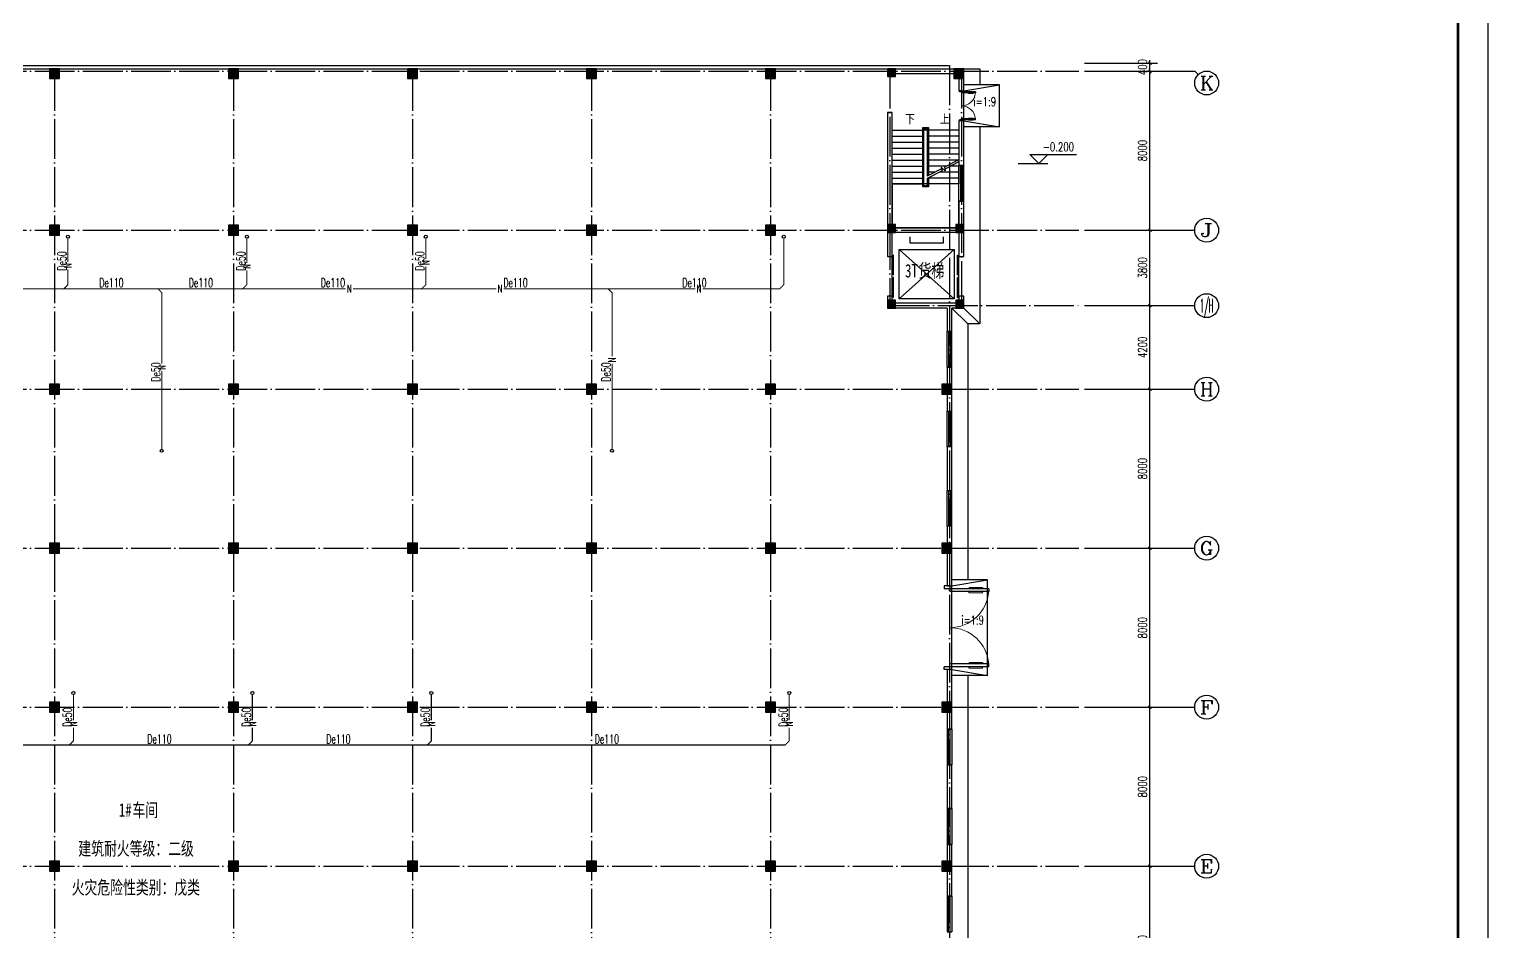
# Model space of a CAD drawing. Header units: millimetres. Extents: x 4091681 to 6599121, y 18729870 to 20421654.
# Drawn here: x 5416167 to 5489522, y 19160667 to 19206076 of the extents above; entities that cross this region are included whole.
import ezdxf
from ezdxf.enums import TextEntityAlignment as Align

# ---------------------------------------------------------------- set-up
doc = ezdxf.new("R2010")
doc.units = ezdxf.units.MM
doc.header["$LTSCALE"] = 1000
doc.header["$MEASUREMENT"] = 0
doc.linetypes.add('DASH', pattern=[0.35, 0.25, -0.1])
doc.linetypes.add('DOTE', pattern=[2.42, 2, -0.2, 0.02, -0.2])
for name, color, linetype in [('AXIS_TEXT', 7, 'Continuous'), ('AXIS_外部', 171, 'Continuous'), ('COLUMN', 2, 'Continuous'), ('DIM_SYMB', 165, 'Continuous'), ('DOTE', 8, 'DOTE'), ('EVTR', 3, 'Continuous'), ('GROUND', 150, 'Continuous'), ('PIPE-凝结', 150, 'Continuous'), ('PUB_HATCH', 8, 'Continuous'), ('PUB_TEXT', 7, 'Continuous'), ('STAIR', 2, 'Continuous'), ('TEXT_凝结', 7, 'Continuous'), ('TK', 4, 'Continuous'), ('VPIPE-凝结', 150, 'Continuous'), ('WALL', 9, 'Continuous'), ('WINDOW', 140, 'Continuous'), ('标高', 83, 'Continuous')]:
    doc.layers.add(name, color=color, linetype=linetype)
doc.styles.add('_TCH_AXIS', font='COMPLEX', dxfattribs={"bigfont": 'GBCBIG'})
doc.styles.add('_TCH_DIM', font='SIMPLEX', dxfattribs={"bigfont": 'GBCBIG'})
doc.styles.add('_TCH_DIM_T3', font='SIMPLEX', dxfattribs={"width": 0.705882, "bigfont": 'GBCBIG'})
doc.styles.add('_TWT_PIPEDN', font='SIMPLEX', dxfattribs={"width": 0.8, "height": 3, "bigfont": 'HZTXT'})
doc.styles.add('_TWT_PIPETEXT', font='COMPLEX', dxfattribs={"width": 0.8, "height": 2.5, "bigfont": 'HZTXT'})
doc.styles.add('COMPLEX', font='COMPLEX')
doc.styles.add('HT', font='simhei.ttf', dxfattribs={"width": 0.7})
doc.dimstyles.new('_TCH_ARCH&&150', dxfattribs={"dimtxt": 446.25, "dimasz": 150, "dimexe": 375, "dimexo": 450, "dimgap": 150, "dimtad": 1, "dimdec": 0, "dimzin": 0, "dimdsep": 46, "dimtxsty": '_TCH_DIM_T3', "dimblk": 'ARCHTICK', "dimcen": 0.09, "dimclrt": 7, "dimazin": 2, "dimtfac": 1, "dimtdec": 0, "dimtix": 1, "dimtmove": 2, "dimatfit": 3, "dimfxl": 0, "dimtolj": 1, "dimtzin": 0, "dimarcsym": 0})

# ---------------------------------------------------------------- blocks, each defined once
blk = doc.blocks.new('GeYuanFrame_78776323', base_point=(11.55, 13.52))
at = {"layer": 'TK'}
blk.add_lwpolyline([(11.55, 854.52), (1200.55, 854.52), (1200.55, 13.52), (11.55, 13.52)], close=True, dxfattribs=at)
at = {"layer": 'TK', "const_width": 1}
blk.add_lwpolyline([(1190.55, 844.52), (1190.55, 23.52), (36.55, 23.52), (36.55, 844.52)], close=True, dxfattribs=at)
blk = doc.blocks.new('_ArchTick')
at = {"color": 0, "linetype": 'ByBlock', "const_width": 0.4}
blk.add_lwpolyline([(-0.5, -0.5), (0.5, 0.5)], dxfattribs=at)
blk = doc.blocks.new('*D33')
at = {"layer": 'AXIS_外部', "color": 0, "lineweight": -2}
for p, q in [((5469232, 19163967), (5472907, 19163967)), ((5472532, 19155967), (5472532, 19163967)), ((5469232, 19155967), (5472907, 19155967))]:
    blk.add_line(p, q, dxfattribs=at)
at = {"layer": 'Defpoints', "color": 0}
for p in [(5468782, 19163967), (5472532, 19163967), (5468782, 19155967)]:
    blk.add_point(p, dxfattribs=at)
at = {"layer": 'AXIS_外部', "color": 0, "lineweight": -2, "xscale": 150, "yscale": 150, "zscale": 150}
for p, rotation in [((5472532, 19163967), 90), ((5472532, 19155967), 270)]:
    blk.add_blockref('_ArchTick', p, dxfattribs=dict(at, rotation=rotation))
at = {"layer": 'AXIS_外部', "color": 7, "insert": (5472158, 19159967), "char_height": 446.2, "attachment_point": 5, "rotation": 90, "style": '_TCH_DIM_T3'}
blk.add_mtext('\\A1;8000', dxfattribs=at)
blk = doc.blocks.new('*D34')
at = {"layer": 'AXIS_外部', "color": 0, "lineweight": -2}
for p, q in [((5469232, 19171967), (5472907, 19171967)), ((5472532, 19163967), (5472532, 19171967)), ((5469232, 19163967), (5472907, 19163967))]:
    blk.add_line(p, q, dxfattribs=at)
at = {"layer": 'Defpoints', "color": 0}
for p in [(5468782, 19171967), (5472532, 19171967), (5468782, 19163967)]:
    blk.add_point(p, dxfattribs=at)
at = {"layer": 'AXIS_外部', "color": 0, "lineweight": -2, "xscale": 150, "yscale": 150, "zscale": 150}
for p, rotation in [((5472532, 19171967), 90), ((5472532, 19163967), 270)]:
    blk.add_blockref('_ArchTick', p, dxfattribs=dict(at, rotation=rotation))
at = {"layer": 'AXIS_外部', "color": 7, "insert": (5472158, 19167967), "char_height": 446.2, "attachment_point": 5, "rotation": 90, "style": '_TCH_DIM_T3'}
blk.add_mtext('\\A1;8000', dxfattribs=at)
blk = doc.blocks.new('*D35')
at = {"layer": 'AXIS_外部', "color": 0, "lineweight": -2}
for p, q in [((5469232, 19179967), (5472907, 19179967)), ((5472532, 19171967), (5472532, 19179967)), ((5469232, 19171967), (5472907, 19171967))]:
    blk.add_line(p, q, dxfattribs=at)
at = {"layer": 'Defpoints', "color": 0}
for p in [(5468782, 19179967), (5472532, 19179967), (5468782, 19171967)]:
    blk.add_point(p, dxfattribs=at)
at = {"layer": 'AXIS_外部', "color": 0, "lineweight": -2, "xscale": 150, "yscale": 150, "zscale": 150}
for p, rotation in [((5472532, 19179967), 90), ((5472532, 19171967), 270)]:
    blk.add_blockref('_ArchTick', p, dxfattribs=dict(at, rotation=rotation))
at = {"layer": 'AXIS_外部', "color": 7, "insert": (5472158, 19175967), "char_height": 446.2, "attachment_point": 5, "rotation": 90, "style": '_TCH_DIM_T3'}
blk.add_mtext('\\A1;8000', dxfattribs=at)
blk = doc.blocks.new('*D36')
at = {"layer": 'AXIS_外部', "color": 0, "lineweight": -2}
for p, q in [((5469232, 19187967), (5472907, 19187967)), ((5472532, 19179967), (5472532, 19187967)), ((5469232, 19179967), (5472907, 19179967))]:
    blk.add_line(p, q, dxfattribs=at)
at = {"layer": 'Defpoints', "color": 0}
for p in [(5468782, 19187967), (5472532, 19187967), (5468782, 19179967)]:
    blk.add_point(p, dxfattribs=at)
at = {"layer": 'AXIS_外部', "color": 0, "lineweight": -2, "xscale": 150, "yscale": 150, "zscale": 150}
for p, rotation in [((5472532, 19187967), 90), ((5472532, 19179967), 270)]:
    blk.add_blockref('_ArchTick', p, dxfattribs=dict(at, rotation=rotation))
at = {"layer": 'AXIS_外部', "color": 7, "insert": (5472158, 19183967), "char_height": 446.2, "attachment_point": 5, "rotation": 90, "style": '_TCH_DIM_T3'}
blk.add_mtext('\\A1;8000', dxfattribs=at)
blk = doc.blocks.new('*D37')
at = {"layer": 'AXIS_外部', "color": 0, "lineweight": -2}
for p, q in [((5469232, 19192167), (5472907, 19192167)), ((5472532, 19187967), (5472532, 19192167)), ((5469232, 19187967), (5472907, 19187967))]:
    blk.add_line(p, q, dxfattribs=at)
at = {"layer": 'Defpoints', "color": 0}
for p in [(5468782, 19192167), (5472532, 19192167), (5468782, 19187967)]:
    blk.add_point(p, dxfattribs=at)
at = {"layer": 'AXIS_外部', "color": 0, "lineweight": -2, "xscale": 150, "yscale": 150, "zscale": 150}
for p, rotation in [((5472532, 19192167), 90), ((5472532, 19187967), 270)]:
    blk.add_blockref('_ArchTick', p, dxfattribs=dict(at, rotation=rotation))
at = {"layer": 'AXIS_外部', "color": 7, "insert": (5472158, 19190067), "char_height": 446.2, "attachment_point": 5, "rotation": 90, "style": '_TCH_DIM_T3'}
blk.add_mtext('\\A1;4200', dxfattribs=at)
blk = doc.blocks.new('*D38')
at = {"layer": 'AXIS_外部', "color": 0, "lineweight": -2}
for p, q in [((5469232, 19195967), (5472907, 19195967)), ((5472532, 19192167), (5472532, 19195967)), ((5469232, 19192167), (5472907, 19192167))]:
    blk.add_line(p, q, dxfattribs=at)
at = {"layer": 'Defpoints', "color": 0}
for p in [(5468782, 19195967), (5472532, 19195967), (5468782, 19192167)]:
    blk.add_point(p, dxfattribs=at)
at = {"layer": 'AXIS_外部', "color": 0, "lineweight": -2, "xscale": 150, "yscale": 150, "zscale": 150}
for p, rotation in [((5472532, 19195967), 90), ((5472532, 19192167), 270)]:
    blk.add_blockref('_ArchTick', p, dxfattribs=dict(at, rotation=rotation))
at = {"layer": 'AXIS_外部', "color": 7, "insert": (5472158, 19194067), "char_height": 446.2, "attachment_point": 5, "rotation": 90, "style": '_TCH_DIM_T3'}
blk.add_mtext('\\A1;3800', dxfattribs=at)
blk = doc.blocks.new('*D39')
at = {"layer": 'AXIS_外部', "color": 0, "lineweight": -2}
for p, q in [((5469232, 19203967), (5472907, 19203967)), ((5472532, 19195967), (5472532, 19203967)), ((5469232, 19195967), (5472907, 19195967))]:
    blk.add_line(p, q, dxfattribs=at)
at = {"layer": 'Defpoints', "color": 0}
for p in [(5468782, 19203967), (5472532, 19203967), (5468782, 19195967)]:
    blk.add_point(p, dxfattribs=at)
at = {"layer": 'AXIS_外部', "color": 0, "lineweight": -2, "xscale": 150, "yscale": 150, "zscale": 150}
for p, rotation in [((5472532, 19203967), 90), ((5472532, 19195967), 270)]:
    blk.add_blockref('_ArchTick', p, dxfattribs=dict(at, rotation=rotation))
at = {"layer": 'AXIS_外部', "color": 7, "insert": (5472158, 19199967), "char_height": 446.2, "attachment_point": 5, "rotation": 90, "style": '_TCH_DIM_T3'}
blk.add_mtext('\\A1;8000', dxfattribs=at)
blk = doc.blocks.new('*D40')
at = {"layer": 'AXIS_外部', "color": 0, "lineweight": -2}
for p, q in [((5469232, 19204367), (5472907, 19204367)), ((5472532, 19204367), (5472532, 19204517)), ((5472532, 19203967), (5472532, 19204367)), ((5469232, 19203967), (5472907, 19203967)), ((5472532, 19203967), (5472532, 19203817))]:
    blk.add_line(p, q, dxfattribs=at)
at = {"layer": 'Defpoints', "color": 0}
for p in [(5468782, 19204367), (5472532, 19204367), (5468782, 19203967)]:
    blk.add_point(p, dxfattribs=at)
at = {"layer": 'AXIS_外部', "color": 0, "lineweight": -2, "xscale": 150, "yscale": 150, "zscale": 150}
for p, rotation in [((5472532, 19204367), 270), ((5472532, 19203967), 90)]:
    blk.add_blockref('_ArchTick', p, dxfattribs=dict(at, rotation=rotation))
at = {"layer": 'AXIS_外部', "color": 7, "insert": (5472158, 19204167), "char_height": 446.2, "attachment_point": 5, "rotation": 90, "style": '_TCH_DIM_T3'}
blk.add_mtext('\\A1;400', dxfattribs=at)
blk = doc.blocks.new('_FZH')
blk.add_lwpolyline([(-0.5, -0.5), (0.5, -0.5), (0.5, 0.5), (-0.5, 0.5)], close=True)
at = {"layer": 'PUB_HATCH'}
blk.add_solid([(-0.5, -0.5), (0.5, -0.5), (-0.5, 0.5), (0.5, 0.5)], dxfattribs=at)
blk = doc.blocks.new('$WINLIB2D$00000001')
for p, q in [((-0.5, 0.5), (0.5, 0.5)), ((-0.5, 0.5), (-0.5, -0.5)), ((0.5, -0.5), (0.5, 0.5)), ((0.5, 0.167), (-0.5, 0.167)), ((0.5, -0.167), (-0.5, -0.167)), ((-0.5, -0.5), (0.5, -0.5))]:
    blk.add_line(p, q)
blk = doc.blocks.new('$DorLib2D$00000011')
at = {"lineweight": 13}
for p, q in [((-0.483, 0.396), (-0.483, 0.235)), ((-0.417, 0.396), (-0.417, 0.235)), ((0.417, 0.396), (0.417, 0.235)), ((0.483, 0.396), (0.483, 0.235))]:
    blk.add_line(p, q, dxfattribs=at)
for p, q in [((-0.483, 0.396), (-0.467, 0.396)), ((-0.467, 0.471), (-0.467, -0.062)), ((-0.467, 0.471), (-0.433, 0.471)), ((-0.433, 0.471), (-0.433, 0.004)), ((-0.417, 0.396), (-0.433, 0.396)), ((0.417, 0.396), (0.433, 0.396)), ((0.433, 0.471), (0.433, 0.004)), ((0.467, 0.471), (0.433, 0.471)), ((0.467, 0.471), (0.467, -0.062)), ((0.483, 0.396), (0.467, 0.396)), ((-0.483, 0.235), (-0.467, 0.235)), ((-0.417, 0.235), (-0.433, 0.235)), ((0.417, 0.235), (0.433, 0.235)), ((0.483, 0.235), (0.467, 0.235)), ((-0.5, 0.004), (-0.433, 0.004)), ((-0.5, 0.004), (-0.5, -0.062)), ((0.5, 0.004), (0.433, 0.004)), ((0.5, 0.004), (0.5, -0.062)), ((-0.5, -0.062), (-0.467, -0.062)), ((0.5, -0.062), (0.467, -0.062))]:
    blk.add_line(p, q)
for centre, start, end in [((-0.467, 0.004), 0, 85.904), ((0.467, 0.004), 94.096, 180)]:
    blk.add_arc(centre, 0.467, start, end, dxfattribs=at)
blk = doc.blocks.new('$DORLIB2D$00000127')
at = {"color": 0}
for points in [[(-0.533, 0.795), (-0.533, 0.69)], [(-0.033, 0.795), (-0.533, 0.795)], [(-0.033, 0.795), (-0.033, 0.69)], [(0.533, 0.795), (0.033, 0.795)], [(0.033, 0.795), (0.033, 0.69)], [(0.533, 0.795), (0.533, 0.69)], [(-0.033, 0.69), (-0.533, 0.69)], [(0.5, 0.5), (-0.5, 0.5)], [(0.533, 0.69), (0.033, 0.69)]]:
    blk.add_lwpolyline(points, dxfattribs=at)
blk = doc.blocks.new('_AXISO')
blk.add_circle((0, 0), 0.5)
at = {"layer": 'AXIS_TEXT', "style": 'COMPLEX', "width": 1.041667}
blk.add_attdef('A', text='', height=0.56, dxfattribs=at).set_placement((-0.25, -0.28), (0.25, -0.28), align=Align.FIT)

msp = doc.modelspace()

# ---------------------------------------------------------------- hatches: boundary and pattern name
at = {"layer": 'PIPE-凝结', "linetype": 'Continuous'}
for points in [[(5418114.1, 19193220.1), (5418140.4, 19193220.1), (5418140.4, 19193209.3)], [(5418114.1, 19193220.1), (5418132.7, 19193201.6), (5418140.4, 19193209.3)], [(5422837.2, 19192820.1), (5422855.8, 19192838.7), (5422863.5, 19192831)], [(5422837.2, 19192820.1), (5422863.5, 19192820.1), (5422863.5, 19192831)], [(5427114.1, 19193220.1), (5427140.4, 19193220.1), (5427140.4, 19193209.3)], [(5427114.1, 19193220.1), (5427132.7, 19193201.6), (5427140.4, 19193209.3)], [(5436114.1, 19193220.1), (5436140.4, 19193220.1), (5436140.4, 19193209.3)], [(5436114.1, 19193220.1), (5436132.7, 19193201.6), (5436140.4, 19193209.3)], [(5445479.3, 19192820.1), (5445497.8, 19192838.7), (5445505.5, 19192831)], [(5445479.3, 19192820.1), (5445505.5, 19192820.1), (5445505.5, 19192831)], [(5453914.1, 19193020.1), (5453932.7, 19193001.6), (5453925, 19192993.9)], [(5453914.1, 19193020.1), (5453914.1, 19192993.9), (5453925, 19192993.9)], [(5454114.1, 19193220.1), (5454140.4, 19193220.1), (5454140.4, 19193209.3)], [(5454114.1, 19193220.1), (5454132.7, 19193201.6), (5454140.4, 19193209.3)], [(5418390.3, 19170266.7), (5418416.6, 19170266.7), (5418416.6, 19170255.8)], [(5418390.3, 19170266.7), (5418408.9, 19170248.2), (5418416.6, 19170255.8)], [(5427390.3, 19170266.7), (5427416.6, 19170266.7), (5427416.6, 19170255.8)], [(5427390.3, 19170266.7), (5427408.9, 19170248.2), (5427416.6, 19170255.8)], [(5436390.3, 19170266.7), (5436416.6, 19170266.7), (5436416.6, 19170255.8)], [(5436390.3, 19170266.7), (5436408.9, 19170248.2), (5436416.6, 19170255.8)], [(5454190.3, 19170066.7), (5454208.9, 19170048.2), (5454201.2, 19170040.5)], [(5454190.3, 19170066.7), (5454190.3, 19170040.5), (5454201.2, 19170040.5)], [(5454390.3, 19170266.7), (5454416.6, 19170266.7), (5454416.6, 19170255.8)], [(5454390.3, 19170266.7), (5454408.9, 19170248.2), (5454416.6, 19170255.8)]]:
    msp.add_hatch(color=256, dxfattribs=at).paths.add_polyline_path(points)

# ---------------------------------------------------------------- linework, layer by layer
at = {"layer": 'AXIS_外部'}
for p, q in [((5471341.5, 19203967), (5474781.5, 19203967)), ((5474957.2, 19203791.3), (5474781.5, 19203967)), ((5471341.5, 19195967), (5474781.5, 19195967)), ((5471341.5, 19192167), (5474781.5, 19192167)), ((5471341.5, 19187967), (5474781.5, 19187967)), ((5471341.5, 19179967), (5474781.5, 19179967)), ((5471341.5, 19171967), (5474781.5, 19171967)), ((5471341.5, 19163967), (5474781.5, 19163967))]:
    msp.add_line(p, q, dxfattribs=at)
at = {"layer": 'DIM_SYMB'}
for points in [[(5463513.1, 19202048.4, 0, 0, 0), (5464525.9, 19202048.4, 120, 0, 0), (5464975.9, 19202048.4, 0, 0, 0)], [(5460366.8, 19201137, 0, 0, 0), (5460366.8, 19197187, 0, 0, 0), (5462126.8, 19197187, 0, 0, 0), (5462126.8, 19198437, 120, 0, 0), (5462126.8, 19198887, 0, 0, 0)], [(5462126.8, 19201137, 0, 0, 0), (5462126.8, 19199637, 120, 0, 0), (5462126.8, 19199187, 0, 0, 0)], [(5462903.9, 19175967, 0, 0, 0), (5463916.8, 19175967, 120, 0, 0), (5464366.8, 19175967, 0, 0, 0)]]:
    msp.add_lwpolyline(points, format="xyseb", dxfattribs=at)
at = {"layer": 'DOTE'}
for p, q in [((5384993.4, 19203967), (5468946.8, 19203967)), ((5417446.8, 19203967), (5417446.8, 19135967)), ((5426446.8, 19203967), (5426446.8, 19135967)), ((5435446.8, 19203967), (5435446.8, 19135967)), ((5444446.8, 19203967), (5444446.8, 19135967)), ((5453446.8, 19203967), (5453446.8, 19135967)), ((5459446.8, 19204087), (5459446.8, 19195967)), ((5462446.8, 19204247), (5462446.8, 19135967)), ((5463046.8, 19204087), (5463046.8, 19192167)), ((5384993.4, 19195967), (5468946.8, 19195967)), ((5459446.8, 19195967), (5459446.8, 19192167)), ((5459446.8, 19192167), (5468946.8, 19192167)), ((5384993.4, 19187967), (5468946.8, 19187967)), ((5384993.4, 19179967), (5468946.8, 19179967)), ((5384993.4, 19171967), (5468946.8, 19171967)), ((5384993.4, 19163967), (5468946.8, 19163967))]:
    msp.add_line(p, q, dxfattribs=at)
at = {"layer": 'EVTR'}
for p, q in [((5460468.8, 19195311), (5460468.8, 19195622)), ((5462124.8, 19195622), (5462124.8, 19195311)), ((5459916.8, 19192512), (5459916.8, 19195000)), ((5459916.8, 19195000), (5462676.8, 19195000)), ((5462676.8, 19195000), (5459916.8, 19192512)), ((5462676.8, 19192512), (5459916.8, 19195000)), ((5462124.8, 19195311), (5460468.8, 19195311)), ((5462676.8, 19195000), (5462676.8, 19192512)), ((5462676.8, 19192512), (5459916.8, 19192512))]:
    msp.add_line(p, q, dxfattribs=at)
at = {"layer": 'GROUND', "color": 8}
for p, q in [((5390446.8, 19204247), (5462446.8, 19204247)), ((5393766.8, 19204087), (5459726.8, 19204087)), ((5463166.8, 19204087), (5463966.8, 19204087)), ((5464966.8, 19203267), (5463166.8, 19203267)), ((5463166.8, 19201167), (5463166.8, 19203267)), ((5463166.8, 19202967), (5464966.8, 19203267)), ((5464966.8, 19201167), (5464966.8, 19203267)), ((5463166.8, 19201467), (5464966.8, 19201167)), ((5464966.8, 19201167), (5463166.8, 19201167)), ((5462566.8, 19192047), (5463366.8, 19191247)), ((5463166.8, 19192047), (5463966.8, 19191247)), ((5464366.8, 19178367), (5462566.8, 19178367)), ((5462566.8, 19173567), (5462566.8, 19178367)), ((5462566.8, 19178067), (5464366.8, 19178367)), ((5464366.8, 19173567), (5464366.8, 19178367)), ((5462566.8, 19173867), (5464366.8, 19173567)), ((5464366.8, 19173567), (5462566.8, 19173567))]:
    msp.add_line(p, q, dxfattribs=at)
for points in [[(5463966.8, 19204087), (5463966.8, 19203267)], [(5463966.8, 19201167), (5463966.8, 19191247), (5463366.8, 19191247), (5463366.8, 19178367)], [(5463366.8, 19173567), (5463366.8, 19148887), (5464266.8, 19148887), (5464266.8, 19147387)]]:
    msp.add_lwpolyline(points, dxfattribs=at)
at = {"layer": 'PIPE-凝结', "linetype": 'Continuous', "ltscale": 1.5, "const_width": 52.5}
for points in [[(5418114.1, 19194360.6), (5418114.1, 19195561.2)], [(5427114.1, 19194318), (5427114.1, 19195561.2)], [(5436114.1, 19194506), (5436114.1, 19195561.2)], [(5454114.1, 19193220.1), (5454114.1, 19195561.2)], [(5436114.1, 19193220.1), (5436114.1, 19194138.8)], [(5418114.1, 19193220.1), (5418114.1, 19193993.5)], [(5427114.1, 19193220.1), (5427114.1, 19193950.8)], [(5414426.7, 19193020.1), (5417914.1, 19193020.1)], [(5418114.1, 19193220.1), (5417914.1, 19193020.1)], [(5417914.1, 19193020.1), (5422637.2, 19193020.1)], [(5422837.2, 19192820.1), (5422637.2, 19193020.1)], [(5422637.2, 19193020.1), (5426914.1, 19193020.1)], [(5422837.2, 19192820.1), (5422837.2, 19189240.9)], [(5427114.1, 19193220.1), (5426914.1, 19193020.1)], [(5426914.1, 19193020.1), (5432077.5, 19193020.1)], [(5432444.7, 19193020.1), (5435914.1, 19193020.1)], [(5436114.1, 19193220.1), (5435914.1, 19193020.1)], [(5435914.1, 19193020.1), (5439655.8, 19193020.1)], [(5440023, 19193020.1), (5445279.3, 19193020.1)], [(5445479.3, 19192820.1), (5445279.3, 19193020.1)], [(5445279.3, 19193020.1), (5449662.9, 19193020.1)], [(5445479.3, 19192820.1), (5445479.3, 19189623.7)], [(5450030, 19193020.1), (5453914.1, 19193020.1)], [(5454114.1, 19193220.1), (5453914.1, 19193020.1)], [(5445479.3, 19189256.6), (5445479.3, 19184943.6)], [(5422837.2, 19188873.8), (5422837.2, 19184943.6)], [(5418390.3, 19171301.6), (5418390.3, 19172607.8)], [(5427390.3, 19171301.6), (5427390.3, 19172607.8)], [(5436390.3, 19171301.6), (5436390.3, 19172607.8)], [(5454390.3, 19171301.6), (5454390.3, 19172607.8)], [(5418390.3, 19170266.7), (5418390.3, 19170934.5)], [(5427390.3, 19170266.7), (5427390.3, 19170934.5)], [(5436390.3, 19170266.7), (5436390.3, 19170934.5)], [(5454390.3, 19170266.7), (5454390.3, 19170934.5)], [(5409190.3, 19170066.7), (5418190.3, 19170066.7)], [(5418390.3, 19170266.7), (5418190.3, 19170066.7)], [(5418190.3, 19170066.7), (5427190.3, 19170066.7)], [(5427390.3, 19170266.7), (5427190.3, 19170066.7)], [(5427190.3, 19170066.7), (5436190.3, 19170066.7)], [(5436390.3, 19170266.7), (5436190.3, 19170066.7)], [(5436190.3, 19170066.7), (5454190.3, 19170066.7)], [(5454390.3, 19170266.7), (5454190.3, 19170066.7)]]:
    msp.add_lwpolyline(points, dxfattribs=at)
at = {"layer": 'STAIR'}
for p, q in [((5459566.8, 19198287), (5459566.8, 19200987)), ((5459566.8, 19200987), (5461106.8, 19200987)), ((5459566.8, 19200687), (5461106.8, 19200687)), ((5461106.8, 19201137), (5461386.8, 19201137)), ((5461106.8, 19198137), (5461106.8, 19201137)), ((5461166.8, 19201077), (5461326.8, 19201077)), ((5461166.8, 19198197), (5461166.8, 19201077)), ((5461166.8, 19198287), (5461166.8, 19200987)), ((5461326.8, 19200987), (5461166.8, 19200987)), ((5461326.8, 19201077), (5461326.8, 19198677.7)), ((5461326.8, 19200987), (5461326.8, 19198677.7)), ((5461386.8, 19201137), (5461386.8, 19198708.8)), ((5462926.8, 19200987), (5461386.8, 19200987)), ((5462926.8, 19200687), (5461386.8, 19200687)), ((5462926.8, 19200987), (5462926.8, 19199509.1)), ((5459566.8, 19200387), (5461106.8, 19200387)), ((5459566.8, 19200087), (5461106.8, 19200087)), ((5462926.8, 19200387), (5461386.8, 19200387)), ((5462926.8, 19200087), (5461386.8, 19200087)), ((5459566.8, 19199787), (5461106.8, 19199787)), ((5459566.8, 19199487), (5461106.8, 19199487)), ((5462926.8, 19199787), (5461386.8, 19199787)), ((5462884.4, 19199487), (5461386.8, 19199487)), ((5462926.8, 19199509.1), (5462195.3, 19199129)), ((5462926.8, 19199396.4), (5462217.7, 19199027.9)), ((5462926.8, 19199396.4), (5462926.8, 19198287)), ((5459566.8, 19199187), (5461106.8, 19199187)), ((5459566.8, 19198887), (5461106.8, 19198887)), ((5459566.8, 19198587), (5461106.8, 19198587)), ((5462053.6, 19199055.3), (5461326.8, 19198677.7)), ((5462075.9, 19198954.2), (5461326.8, 19198565)), ((5461326.8, 19198565), (5461326.8, 19198287)), ((5461326.8, 19198565), (5461326.8, 19198197)), ((5462307, 19199187), (5461386.8, 19199187)), ((5461729.7, 19198887), (5461386.8, 19198887)), ((5461386.8, 19198596.2), (5461386.8, 19198137)), ((5462926.8, 19198587), (5461386.8, 19198587)), ((5462926.8, 19198887), (5461946.5, 19198887)), ((5462233.8, 19198954.8), (5462035.6, 19199136.6)), ((5462035.6, 19199136.6), (5462075.9, 19198954.2)), ((5462195.3, 19199129), (5462233.8, 19198954.8)), ((5462926.8, 19199187), (5462523.9, 19199187)), ((5459566.8, 19198287), (5461106.8, 19198287)), ((5459566.8, 19198287), (5459566.8, 19196087)), ((5461106.8, 19198287), (5459566.8, 19198287)), ((5461386.8, 19198137), (5461106.8, 19198137)), ((5461326.8, 19198287), (5461166.8, 19198287)), ((5461326.8, 19198197), (5461166.8, 19198197)), ((5462926.8, 19198287), (5461386.8, 19198287)), ((5462926.8, 19198287), (5461386.8, 19198287)), ((5462926.8, 19196087), (5462926.8, 19198287)), ((5459566.8, 19196087), (5462926.8, 19196087))]:
    msp.add_line(p, q, dxfattribs=at)
at = {"layer": 'VPIPE-凝结', "linetype": 'Continuous'}
for centre in [(5418114.1, 19195636.2), (5427114.1, 19195636.2), (5436114.1, 19195636.2), (5454114.1, 19195636.2), (5422837.2, 19184868.6), (5445479.3, 19184868.6), (5418390.3, 19172682.8), (5427390.3, 19172682.8), (5436390.3, 19172682.8), (5454390.3, 19172682.8)]:
    msp.add_circle(centre, 75, dxfattribs=at)
at = {"layer": 'WALL'}
for p, q in [((5459726.8, 19204087), (5462666.8, 19204087)), ((5459726.8, 19203847), (5462666.8, 19203847)), ((5462926.8, 19203587), (5462926.8, 19202967)), ((5462926.8, 19202967), (5463166.8, 19202967)), ((5463166.8, 19202967), (5463166.8, 19203587)), ((5459566.8, 19201887), (5459326.8, 19201887)), ((5459326.8, 19201887), (5459326.8, 19196247)), ((5459566.8, 19196247), (5459566.8, 19201887)), ((5463166.8, 19201467), (5462926.8, 19201467)), ((5462926.8, 19201467), (5462926.8, 19199217)), ((5463166.8, 19199217), (5463166.8, 19201467)), ((5462926.8, 19199217), (5463166.8, 19199217)), ((5463166.8, 19197417), (5462926.8, 19197417)), ((5462926.8, 19197417), (5462926.8, 19196247)), ((5463166.8, 19196247), (5463166.8, 19197417)), ((5459326.8, 19195847), (5459326.8, 19194647)), ((5459566.8, 19194647), (5459566.8, 19195847)), ((5462766.8, 19196087), (5459726.8, 19196087)), ((5462766.8, 19195847), (5459726.8, 19195847)), ((5462926.8, 19195847), (5462926.8, 19194647)), ((5463166.8, 19194647), (5463166.8, 19195847)), ((5459326.8, 19194647), (5459566.8, 19194647)), ((5462926.8, 19194647), (5463166.8, 19194647)), ((5459566.8, 19192647), (5459326.8, 19192647)), ((5459326.8, 19192647), (5459326.8, 19192447)), ((5459566.8, 19192447), (5459566.8, 19192647)), ((5463166.8, 19192647), (5462926.8, 19192647)), ((5462926.8, 19192647), (5462926.8, 19192447)), ((5463166.8, 19192447), (5463166.8, 19192647)), ((5462446.8, 19192287), (5459726.8, 19192287)), ((5462326.8, 19192047), (5459726.8, 19192047)), ((5462326.8, 19192047), (5462326.8, 19190867)), ((5462766.8, 19192287), (5462446.8, 19192287)), ((5462566.8, 19190867), (5462566.8, 19192047)), ((5462766.8, 19192047), (5462566.8, 19192047)), ((5462326.8, 19190867), (5462566.8, 19190867)), ((5462566.8, 19189067), (5462326.8, 19189067)), ((5462326.8, 19189067), (5462326.8, 19188217)), ((5462566.8, 19188217), (5462566.8, 19189067)), ((5462326.8, 19187717), (5462326.8, 19186867)), ((5462566.8, 19186867), (5462566.8, 19187717)), ((5462326.8, 19186867), (5462566.8, 19186867)), ((5462566.8, 19185067), (5462326.8, 19185067)), ((5462326.8, 19185067), (5462326.8, 19182867)), ((5462566.8, 19182867), (5462566.8, 19185067)), ((5462326.8, 19182867), (5462566.8, 19182867)), ((5462566.8, 19181067), (5462326.8, 19181067)), ((5462326.8, 19181067), (5462326.8, 19180217)), ((5462566.8, 19180217), (5462566.8, 19181067)), ((5462326.8, 19179717), (5462326.8, 19178067)), ((5462566.8, 19178067), (5462566.8, 19179717)), ((5462326.8, 19178067), (5462566.8, 19178067)), ((5462566.8, 19173867), (5462326.8, 19173867)), ((5462326.8, 19173867), (5462326.8, 19172217)), ((5462566.8, 19172217), (5462566.8, 19173867)), ((5462326.8, 19171717), (5462326.8, 19170867)), ((5462566.8, 19170867), (5462566.8, 19171717)), ((5462326.8, 19170867), (5462566.8, 19170867)), ((5462566.8, 19169067), (5462326.8, 19169067)), ((5462326.8, 19169067), (5462326.8, 19166867)), ((5462566.8, 19166867), (5462566.8, 19169067)), ((5462326.8, 19166867), (5462566.8, 19166867)), ((5462566.8, 19165067), (5462326.8, 19165067)), ((5462326.8, 19165067), (5462326.8, 19164217)), ((5462566.8, 19164217), (5462566.8, 19165067)), ((5462326.8, 19163717), (5462326.8, 19162467)), ((5462566.8, 19162467), (5462566.8, 19163717)), ((5462326.8, 19162467), (5462566.8, 19162467))]:
    msp.add_line(p, q, dxfattribs=at)
at = {"layer": 'WINDOW', "linetype": 'DASH'}
for p, q in [((5459566.8, 19203687), (5459326.8, 19203687)), ((5459326.8, 19201887), (5459566.8, 19201887))]:
    msp.add_line(p, q, dxfattribs=at)
at = {"layer": 'WINDOW'}
for p, q in [((5463166.8, 19201467), (5463166.8, 19202967)), ((5462566.8, 19173867), (5462566.8, 19178067))]:
    msp.add_line(p, q, dxfattribs=at)
at = {"layer": '标高'}
for p, q in [((5465894.8, 19199325.6), (5467394.8, 19199325.6)), ((5466944.8, 19199325.6), (5466494.8, 19199775.6)), ((5466494.8, 19199775.6), (5468842.3, 19199775.6)), ((5466944.8, 19199325.6), (5467394.8, 19199775.6))]:
    msp.add_line(p, q, dxfattribs=at)

# ---------------------------------------------------------------- block references
at = {"xscale": 150, "yscale": 150, "zscale": 150, "rotation": 270}
msp.add_blockref('GeYuanFrame_78776323', (5363371.8, 19268007.8), dxfattribs=at)
at = {"layer": 'AXIS_外部'}
ref = msp.add_blockref('_AXISO', (5475381.5, 19203367), dxfattribs=dict(at, xscale=1200, yscale=1200, zscale=1200))
ref.add_attrib('A', 'K', dxfattribs={"layer": 'AXIS_TEXT', "height": 678.8, "style": '_TCH_AXIS', "width": 1.105263}).set_placement((5475042.1, 19203027.6), (5475720.9, 19203027.6), align=Align.FIT)
ref = msp.add_blockref('_AXISO', (5475381.5, 19195967), dxfattribs=dict(at, xscale=1200, yscale=1200, zscale=1200))
ref.add_attrib('A', 'J', dxfattribs={"layer": 'AXIS_TEXT', "height": 678.8, "style": '_TCH_AXIS', "width": 1.909091}).set_placement((5475042.1, 19195627.6), (5475720.9, 19195627.6), align=Align.FIT)
ref = msp.add_blockref('_AXISO', (5475381.5, 19192167), dxfattribs=dict(at, xscale=1200, yscale=1200, zscale=1200))
ref.add_attrib('A', '1/H', dxfattribs={"layer": 'AXIS_TEXT', "height": 678.82, "style": '_TCH_AXIS', "width": 0.368421}).set_placement((5475042.1, 19191827.6), (5475720.9, 19191827.6), align=Align.FIT)
ref = msp.add_blockref('_AXISO', (5475381.5, 19187967), dxfattribs=dict(at, xscale=1200, yscale=1200, zscale=1200))
ref.add_attrib('A', 'H', dxfattribs={"layer": 'AXIS_TEXT', "height": 678.8, "style": '_TCH_AXIS', "width": 1.05}).set_placement((5475042.1, 19187627.6), (5475720.9, 19187627.6), align=Align.FIT)
ref = msp.add_blockref('_AXISO', (5475381.5, 19179967), dxfattribs=dict(at, xscale=1200, yscale=1200, zscale=1200))
ref.add_attrib('A', 'G', dxfattribs={"layer": 'AXIS_TEXT', "height": 678.8, "style": '_TCH_AXIS', "width": 1.166667}).set_placement((5475042.1, 19179627.6), (5475720.9, 19179627.6), align=Align.FIT)
ref = msp.add_blockref('_AXISO', (5475381.5, 19171967), dxfattribs=dict(at, xscale=1200, yscale=1200, zscale=1200))
ref.add_attrib('A', 'F', dxfattribs={"layer": 'AXIS_TEXT', "height": 678.8, "style": '_TCH_AXIS', "width": 1.3125}).set_placement((5475042.1, 19171627.6), (5475720.9, 19171627.6), align=Align.FIT)
ref = msp.add_blockref('_AXISO', (5475381.5, 19163967), dxfattribs=dict(at, xscale=1200, yscale=1200, zscale=1200))
ref.add_attrib('A', 'E', dxfattribs={"layer": 'AXIS_TEXT', "height": 678.8, "style": '_TCH_AXIS', "width": 1.3125}).set_placement((5475042.1, 19163627.6), (5475720.9, 19163627.6), align=Align.FIT)
at = {"layer": 'COLUMN', "xscale": 499.9999999962747, "yscale": 500, "zscale": 500}
for p, rotation in [((5417446.8, 19203837), 89.9999999985059), ((5426446.8, 19203837), 89.9999999985059), ((5435446.8, 19203837), 89.9999999985059), ((5444446.8, 19203837), 89.9999999985059), ((5453446.8, 19203837), 89.99999999829247), ((5462916.8, 19203837), 89.99999999829247), ((5417446.8, 19195967), 89.9999999985059), ((5426446.8, 19195967), 89.9999999985059), ((5435446.8, 19195967), 89.9999999985059), ((5444446.8, 19195967), 89.9999999985059), ((5453446.8, 19195967), 89.99999999829247), ((5417446.8, 19187967), 89.9999999985059), ((5426446.8, 19187967), 89.9999999985059), ((5435446.8, 19187967), 89.9999999985059), ((5444446.8, 19187967), 89.9999999985059), ((5453446.8, 19187967), 89.99999999829247), ((5462316.8, 19187967), 89.99999999839918), ((5417446.8, 19179967), 89.99999999839918), ((5426446.8, 19179967), 89.99999999839918), ((5435446.8, 19179967), 89.99999999839918), ((5444446.8, 19179967), 89.99999999839918), ((5453446.8, 19179967), 89.99999999839918), ((5462316.8, 19179967), 89.9999999985059), ((5417446.8, 19171967), 89.99999999839918), ((5426446.8, 19171967), 89.99999999839918), ((5435446.8, 19171967), 89.99999999839918), ((5444446.8, 19171967), 89.99999999839918), ((5453446.8, 19171967), 89.99999999839918), ((5462316.8, 19171967), 89.9999999985059), ((5417446.8, 19163967), 89.9999999985059), ((5426446.8, 19163967), 89.9999999985059), ((5435446.8, 19163967), 89.9999999985059), ((5444446.8, 19163967), 89.9999999985059), ((5453446.8, 19163967), 89.99999999829247), ((5462316.8, 19163967), 89.99999999839918)]:
    msp.add_blockref('_FZH', p, dxfattribs=dict(at, rotation=rotation))
at = {"layer": 'COLUMN', "xscale": 400, "yscale": 400, "zscale": 400}
for p in [(5459526.8, 19203887), (5459526.8, 19196047), (5462966.8, 19196047), (5459526.8, 19192247), (5462966.8, 19192247)]:
    msp.add_blockref('_FZH', p, dxfattribs=at)
at = {"layer": 'WINDOW'}
for name, p, xscale, yscale, zscale, rotation in [('$DorLib2D$00000011', (5463046.8, 19202217), 1500, -1500, 1500, 90), ('$WINLIB2D$00000001', (5463046.8, 19198317), 1800, 240, 1800, 90), ('$DORLIB2D$00000127', (5459446.8, 19193647), -2000, -240, -2000, 90), ('$DORLIB2D$00000127', (5463046.8, 19193647), -2000, 240, -2000, 90), ('$WINLIB2D$00000001', (5462446.8, 19189967), 1800, 240, 1800, 90.00000000001269), ('$WINLIB2D$00000001', (5462446.8, 19185967), 1800, -240, 1800, 90.00000000000668), ('$WINLIB2D$00000001', (5462446.8, 19181967), 1800, -240, 1800, 90.00000000000668), ('$DorLib2D$00000011', (5462446.8, 19175967), 4200, -4200, 4200, 90), ('$WINLIB2D$00000001', (5462446.8, 19169967), -1800, -240, -1800, 90), ('$WINLIB2D$00000001', (5462446.8, 19165967), -1800, -240, -1800, 90), ('$WINLIB2D$00000001', (5462446.8, 19161567), -1800, -240, -1800, 90.00000000000668)]:
    msp.add_blockref(name, p, dxfattribs=dict(at, xscale=xscale, yscale=yscale, zscale=zscale, rotation=rotation))

# ---------------------------------------------------------------- texts
at = {"layer": 'PUB_TEXT'}
for s, height, style, width, p in [('i=1:9', 446.25, '_TCH_DIM', 0.705882, (5463659.5, 19202205.9)), ('-0.200', 446.25, '_TCH_DIM', 0.705882, (5467147.3, 19199933.1)), ('3T', 675.95, 'HT', 0.7, (5460214.2, 19193585.5)), ('货梯', 675.95, 'HT', 0.7, (5460894.7, 19193585.5)), ('i=1:9', 446.25, '_TCH_DIM', 0.705882, (5463050.4, 19176124.5)), ('1#', 675.95, 'HT', 0.7, (5420679.3, 19166457.7)), ('车间', 675.95, 'HT', 0.7, (5421359.8, 19166457.7)), ('建筑耐火等级：二级', 675.95, 'HT', 0.7, (5418638.2, 19164515)), ('火灾危险性类别：戊类', 675.95, 'HT', 0.7, (5418304.6, 19162562.9))]:
    msp.add_text(s, height=height, dxfattribs=dict(at, style=style, width=width)).set_placement(p)
at = {"layer": 'PUB_TEXT', "style": '_TCH_DIM'}
for s, p in [('下', (5460224.3, 19201294.5)), ('上', (5461970.4, 19201294.5))]:
    msp.add_text(s, height=506.4, dxfattribs=at).set_placement(p)
at = {"layer": 'TEXT_凝结', "linetype": 'Continuous', "style": '_TWT_PIPEDN', "width": 0.64}
for p in [(5418039.1, 19193927.6), (5427039.1, 19193927.6), (5436039.1, 19193927.6), (5422762.2, 19188343.8), (5445404.3, 19188343.8), (5418315.3, 19170974.2), (5427315.3, 19170974.2), (5436315.3, 19170974.2), (5454315.3, 19170974.2)]:
    msp.add_text('De50', height=450, rotation=90, dxfattribs=at).set_placement(p)
at = {"layer": 'TEXT_凝结', "style": '_TWT_PIPETEXT', "width": 0.64}
for rotation, p in [(90, (5418301.6, 19194068.5)), (90, (5427301.6, 19194025.8)), (90, (5436301.6, 19194213.8)), (270, (5422649.7, 19189165.9)), (270, (5445291.8, 19189548.7)), (90, (5418577.8, 19171009.5)), (90, (5427577.8, 19171009.5)), (90, (5436577.8, 19171009.5)), (90, (5454577.8, 19171009.5))]:
    msp.add_text('N', height=375, rotation=rotation, dxfattribs=at).set_placement(p)
at = {"layer": 'TEXT_凝结', "linetype": 'Continuous', "style": '_TWT_PIPEDN', "width": 0.64}
for p in [(5419692.8, 19193095.1), (5424192.8, 19193095.1), (5430831.2, 19193095.1), (5440013.8, 19193095.1), (5449013.8, 19193095.1), (5422107.5, 19170141.7), (5431107.5, 19170141.7), (5444607.5, 19170141.7)]:
    msp.add_text('De110', height=450, dxfattribs=at).set_placement(p)
at = {"layer": 'TEXT_凝结', "style": '_TWT_PIPETEXT', "width": 0.64}
for p in [(5432152.5, 19192832.6), (5439730.8, 19192832.6), (5449737.9, 19192832.6)]:
    msp.add_text('N', height=375, dxfattribs=at).set_placement(p)

# ---------------------------------------------------------------- dimensions: what is measured, and where the dimension line sits
at = {"layer": 'AXIS_外部'}
for p1, p2, text, picture, middle in [((5468781.5, 19203967), (5468781.5, 19204367), '400', '*D40', (5472158.4, 19204167)), ((5468781.5, 19195967), (5468781.5, 19203967), '8000', '*D39', (5472158.4, 19199967)), ((5468781.5, 19192167), (5468781.5, 19195967), '3800', '*D38', (5472158.4, 19194067)), ((5468781.5, 19187967), (5468781.5, 19192167), '4200', '*D37', (5472158.4, 19190067)), ((5468781.5, 19179967), (5468781.5, 19187967), '8000', '*D36', (5472158.4, 19183967)), ((5468781.5, 19171967), (5468781.5, 19179967), '8000', '*D35', (5472158.4, 19175967)), ((5468781.5, 19163967), (5468781.5, 19171967), '8000', '*D34', (5472158.4, 19167967)), ((5468781.5, 19155967), (5468781.5, 19163967), '8000', '*D33', (5472158.4, 19159967))]:
    dim = msp.add_aligned_dim(p1=p1, p2=p2, distance=-3750, text=text, dimstyle='_TCH_ARCH&&150', dxfattribs=at)
    dim.commit()
    dim.dimension.update_dxf_attribs({"geometry": picture, "text_midpoint": middle})

doc.saveas('drawing.dxf')
